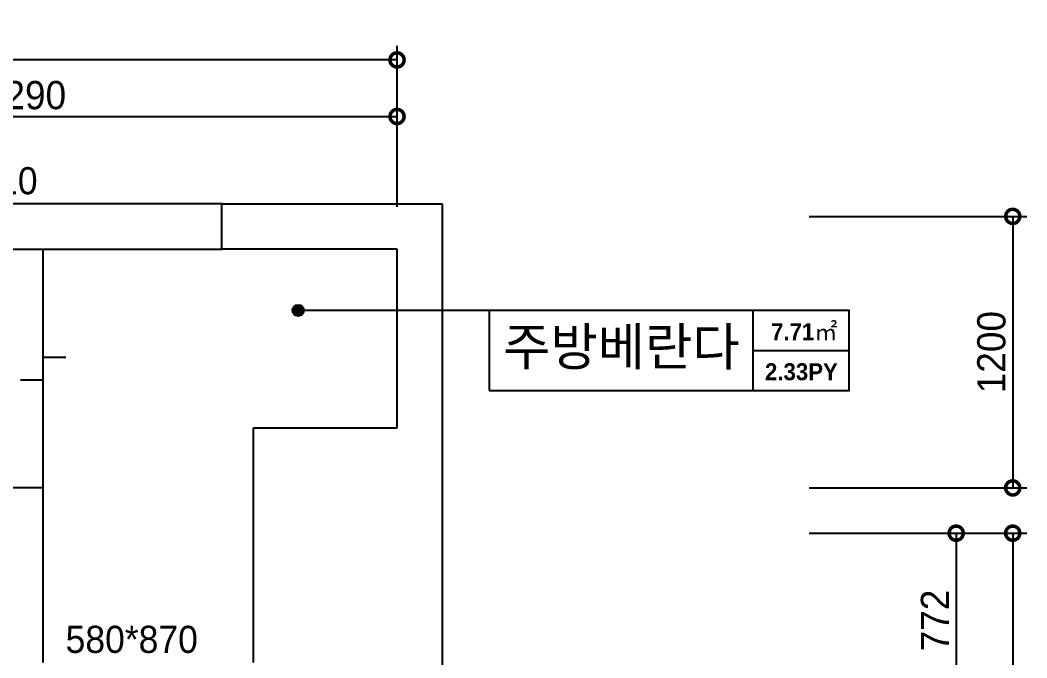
# Model space of a CAD drawing. Header units: millimetres. Extents: x 0 to 460316, y -63250 to 103204.
# Drawn here: x 124419 to 128870, y 65158 to 67976 of the extents above; entities that cross this region are included whole.
import ezdxf
from ezdxf.enums import TextEntityAlignment as Align

# ---------------------------------------------------------------- set-up
doc = ezdxf.new("R2010")
doc.units = ezdxf.units.MM
doc.header["$LTSCALE"] = 25
for name, color, linetype in [('0-ELC TEXT', 7, 'Continuous'), ('03-TEXT', 3, 'Continuous'), ('04-WIN', 4, 'Continuous'), ('07-DIM WAL', 5, 'Continuous'), ('2-con', 2, 'Continuous')]:
    doc.layers.add(name, color=color, linetype=linetype)
doc.styles.add('넥슨고딕', font='NEXONLv1GothicBold.ttf')
doc.styles.add('스타일1', font='HY울릉도M.TTF')
doc.styles.add('코레일둥고', font='Korail_Round_Gothic_Medium.ttf')
doc.dimstyles.new('50', dxfattribs={"dimscale": 50, "dimtxt": 2.5, "dimasz": 2.5, "dimexe": 1.25, "dimexo": 2, "dimtad": 1, "dimdec": 0, "dimtxsty": '스타일1', "dimblk": 'DOTSMALL', "dimcen": 2.5, "dimclrd": 1, "dimclre": 1, "dimclrt": 2, "dimadec": 0, "dimazin": 0, "dimtfac": 1, "dimtdec": 0, "dimtix": 1, "dimtmove": 0, "dimatfit": 3, "dimldrblk": 'DOTSMALL', "dimfxl": 1.25, "dimarcsym": 0})

# ---------------------------------------------------------------- blocks, each defined once
blk = doc.blocks.new('vudausewh')
blk.add_line((30174, -31952.6), (30174, -30897.6))
blk.add_lwpolyline([(30074, -31475.1), (30174, -31475.1), (30174, -31375.1), (30274, -31375.1)])
at = {"layer": '04-WIN'}
blk.add_lwpolyline([(26164, -30552.6), (26164, -30752.6), (28449, -30752.6), (28449, -30897.6), (30964, -30897.6), (30964, -30697.6), (28649, -30697.6), (28649, -30552.6), (26164, -30552.6)], dxfattribs=at)
at = {"layer": '2-con'}
for p, q in [((30964, -30897.6), (30964, -30697.6)), ((30964, -30697.6), (31939, -30697.6)), ((31939, -30697.6), (31939, -41674.6)), ((31739, -30897.6), (30964, -30897.6)), ((31739, -31687.6), (31739, -30897.6)), ((31104, -32723.7), (31104, -31687.6)), ((31104, -31687.6), (31739, -31687.6)), ((30174, -31952.6), (29306, -31952.6)), ((30174, -32723.7), (30174, -31952.6))]:
    blk.add_line(p, q, dxfattribs=at)
at = {"layer": '04-WIN', "style": '코레일둥고'}
for s, p in [('3280*1210', (29390.2, -30654.9)), ('580*870', (30273.5, -32681.8))]:
    blk.add_text(s, height=120, dxfattribs=at).set_placement(p)
blk = doc.blocks.new('_DotSmall')
at = {"color": 0, "linetype": 'ByBlock', "const_width": 0.5}
blk.add_lwpolyline([(-0.0625, 0, 1), (0.0625, 0, 1)], format="xyb", close=True, dxfattribs=at)
blk = doc.blocks.new('*D196')
at = {"layer": '07-DIM WAL', "color": 1, "lineweight": -2}
for p, q in [((120510.3, 67217.5), (120510.3, 67863.2)), ((126085.3, 67217.5), (126085.3, 67863.2)), ((126085.3, 67800.7), (120510.3, 67800.7))]:
    blk.add_line(p, q, dxfattribs=at)
at = {"layer": 'Defpoints', "color": 0}
for p in [(120510.3, 67800.7), (120510.3, 67117.5), (126085.3, 67117.5)]:
    blk.add_point(p, dxfattribs=at)
at = {"layer": '07-DIM WAL', "color": 1, "lineweight": -2, "xscale": 125, "yscale": 125, "zscale": 125, "rotation": 180}
blk.add_blockref('_DotSmall', (120510.3, 67800.7), dxfattribs=at)
at = {"layer": '07-DIM WAL', "color": 1, "lineweight": -2, "xscale": 125, "yscale": 125, "zscale": 125}
blk.add_blockref('_DotSmall', (126085.3, 67800.7), dxfattribs=at)
at = {"layer": '07-DIM WAL', "color": 2, "insert": (123297.8, 67894.4), "char_height": 125, "attachment_point": 5, "style": '스타일1'}
blk.add_mtext('5575', dxfattribs=at)
blk = doc.blocks.new('*D197')
at = {"layer": '07-DIM WAL', "color": 1, "lineweight": -2}
for p, q in [((122795.3, 67136.7), (122795.3, 67613.2)), ((126085.3, 67150.7), (126085.3, 67613.2)), ((122795.3, 67550.7), (126085.3, 67550.7))]:
    blk.add_line(p, q, dxfattribs=at)
at = {"layer": 'Defpoints', "color": 0}
for p in [(126085.3, 67550.7), (126085.3, 67050.7), (122795.3, 67036.7)]:
    blk.add_point(p, dxfattribs=at)
at = {"layer": '07-DIM WAL', "color": 1, "lineweight": -2, "xscale": 125, "yscale": 125, "zscale": 125, "rotation": 180}
blk.add_blockref('_DotSmall', (122795.3, 67550.7), dxfattribs=at)
at = {"layer": '07-DIM WAL', "color": 1, "lineweight": -2, "xscale": 125, "yscale": 125, "zscale": 125}
blk.add_blockref('_DotSmall', (126085.3, 67550.7), dxfattribs=at)
at = {"layer": '07-DIM WAL', "color": 2, "insert": (124440.3, 67644.4), "char_height": 125, "attachment_point": 5, "style": '스타일1'}
blk.add_mtext('3290', dxfattribs=at)
blk = doc.blocks.new('*D198')
at = {"layer": '07-DIM WAL', "color": 1, "lineweight": -2}
for p, q in [((127907.8, 67109.2), (128870.3, 67109.2)), ((128807.8, 67109.2), (128807.8, 65909.2)), ((127907.8, 65909.2), (128870.3, 65909.2))]:
    blk.add_line(p, q, dxfattribs=at)
at = {"layer": 'Defpoints', "color": 0}
for p in [(127807.8, 67109.2), (127807.8, 65909.2), (128807.8, 65909.2)]:
    blk.add_point(p, dxfattribs=at)
at = {"layer": '07-DIM WAL', "color": 1, "lineweight": -2, "xscale": 125, "yscale": 125, "zscale": 125}
for p, rotation in [((128807.8, 67109.2), 90), ((128807.8, 65909.2), 270)]:
    blk.add_blockref('_DotSmall', p, dxfattribs=dict(at, rotation=rotation))
at = {"layer": '07-DIM WAL', "color": 2, "insert": (128714, 66509.2), "char_height": 125, "attachment_point": 5, "rotation": 90, "style": '스타일1'}
blk.add_mtext('1200', dxfattribs=at)
blk = doc.blocks.new('*D199')
at = {"layer": '07-DIM WAL', "color": 1, "lineweight": -2}
for p, q in [((127907.8, 65709.2), (128870.3, 65709.2)), ((128807.8, 65709.2), (128807.8, 61439.2)), ((127907.8, 61439.2), (128870.3, 61439.2))]:
    blk.add_line(p, q, dxfattribs=at)
at = {"layer": 'Defpoints', "color": 0}
for p in [(127807.8, 65709.2), (127807.8, 61439.2), (128807.8, 61439.2)]:
    blk.add_point(p, dxfattribs=at)
at = {"layer": '07-DIM WAL', "color": 1, "lineweight": -2, "xscale": 125, "yscale": 125, "zscale": 125}
for p, rotation in [((128807.8, 65709.2), 90), ((128807.8, 61439.2), 270)]:
    blk.add_blockref('_DotSmall', p, dxfattribs=dict(at, rotation=rotation))
at = {"layer": '07-DIM WAL', "color": 2, "insert": (128714, 63574.2), "char_height": 125, "attachment_point": 5, "rotation": 90, "style": '스타일1'}
blk.add_mtext('4270', dxfattribs=at)
blk = doc.blocks.new('*D200')
at = {"layer": '07-DIM WAL', "color": 1, "lineweight": -2}
for p, q in [((127907.8, 65709.2), (128620.3, 65709.2)), ((128557.8, 65709.2), (128557.8, 64937.2)), ((127907.8, 64937.2), (128620.3, 64937.2))]:
    blk.add_line(p, q, dxfattribs=at)
at = {"layer": 'Defpoints', "color": 0}
for p in [(127807.8, 65709.2), (127807.8, 64937.2), (128557.8, 64937.2)]:
    blk.add_point(p, dxfattribs=at)
at = {"layer": '07-DIM WAL', "color": 1, "lineweight": -2, "xscale": 125, "yscale": 125, "zscale": 125}
for p, rotation in [((128557.8, 65709.2), 90), ((128557.8, 64937.2), 270)]:
    blk.add_blockref('_DotSmall', p, dxfattribs=dict(at, rotation=rotation))
at = {"layer": '07-DIM WAL', "color": 2, "insert": (128464, 65323.2), "char_height": 125, "attachment_point": 5, "rotation": 90, "style": '스타일1'}
blk.add_mtext('772', dxfattribs=at)

msp = doc.modelspace()

# ---------------------------------------------------------------- hatches: boundary and pattern name
at = {"layer": '0-ELC TEXT'}
h = msp.add_hatch(color=256, dxfattribs=at)
h.dxf.hatch_style = 1
edge = h.paths.add_edge_path()
edge.add_arc((125648.13, 66693.92), 25, -270, 90, ccw=False)

# ---------------------------------------------------------------- linework, layer by layer
for p, q in [((127660.48, 66340.16), (127660.48, 66693.92)), ((127660.48, 66517.04), (128085.17, 66517.04))]:
    msp.add_line(p, q, dxfattribs=at)
msp.add_lwpolyline([(126492.4, 66693.92), (125648.13, 66693.92)], dxfattribs=at)
msp.add_lwpolyline([(126492.4, 66340.16), (128085.17, 66340.16), (128085.17, 66693.92), (126492.4, 66693.92)], close=True, dxfattribs=at)
msp.add_circle((125648.13, 66693.92), 25, dxfattribs=at)

# ---------------------------------------------------------------- block references
msp.add_blockref('vudausewh', (94346.3, 97861.75))

# ---------------------------------------------------------------- texts
at = {"layer": '03-TEXT'}
for s, height, style, p in [('7.71㎡', 75, '넥슨고딕', (127886.13, 66562.12)), ('주방베란다', 166.667, '코레일둥고', (127077.14, 66450.29)), ('2.33PY', 75, '넥슨고딕', (127873.31, 66385.25))]:
    msp.add_text(s, height=height, dxfattribs=dict(at, style=style)).set_placement(p, align=Align.CENTER)

# ---------------------------------------------------------------- dimensions: what is measured, and where the dimension line sits
at = {"layer": '07-DIM WAL'}
for base, p1, p2, picture, middle in [((120510.28, 67800.69), (126085.28, 67117.49), (120510.28, 67117.49), '*D196', (123297.78, 67894.44)), ((126085.28, 67550.69), (122795.28, 67036.69), (126085.28, 67050.69), '*D197', (124440.28, 67644.44))]:
    dim = msp.add_linear_dim(base=base, p1=p1, p2=p2, dimstyle='50', dxfattribs=at)
    dim.commit()
    dim.dimension.update_dxf_attribs({"geometry": picture, "text_midpoint": middle})
for base, p1, p2, picture, middle in [((128807.78, 65909.19), (127807.78, 67109.19), (127807.78, 65909.19), '*D198', (128714.03, 66509.19)), ((128807.78, 61439.19), (127807.78, 65709.19), (127807.78, 61439.19), '*D199', (128714.03, 63574.19)), ((128557.78, 64937.19), (127807.78, 65709.19), (127807.78, 64937.19), '*D200', (128464.03, 65323.19))]:
    dim = msp.add_linear_dim(base=base, p1=p1, p2=p2, angle=90, dimstyle='50', dxfattribs=at)
    dim.commit()
    dim.dimension.update_dxf_attribs({"geometry": picture, "text_midpoint": middle})

doc.saveas('drawing.dxf')
